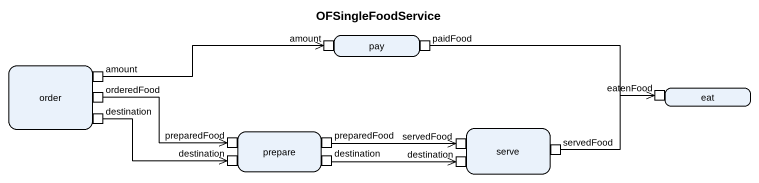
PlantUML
@startuml
title OFSingleFoodService
hide empty description
state order {
  state "amount" as amount_2 <<outputPin>>
  state orderedFood <<outputPin>>
  state destination <<outputPin>>
}
state pay {
  state amount <<inputPin>>
  state paidFood <<outputPin>>
}
state eat {
  state eatenFood <<inputPin>>
}
state prepare {
  state preparedFood <<inputPin>>
  state "preparedFood" as preparedFood_2 <<outputPin>>
  state "destination" as destination_2 <<inputPin>>
  state "destination" as destination_3 <<outputPin>>
}
state serve {
  state servedFood <<inputPin>>
  state "servedFood" as servedFood_2 <<outputPin>>
  state "destination" as destination_4 <<inputPin>>
}
paidFood -right-> eatenFood
amount_2 -right-> amount
orderedFood -right-> preparedFood
destination -right-> destination_2
preparedFood_2 -right-> servedFood
servedFood_2 -right-> eatenFood
destination_3 -right-> destination_4
@enduml
